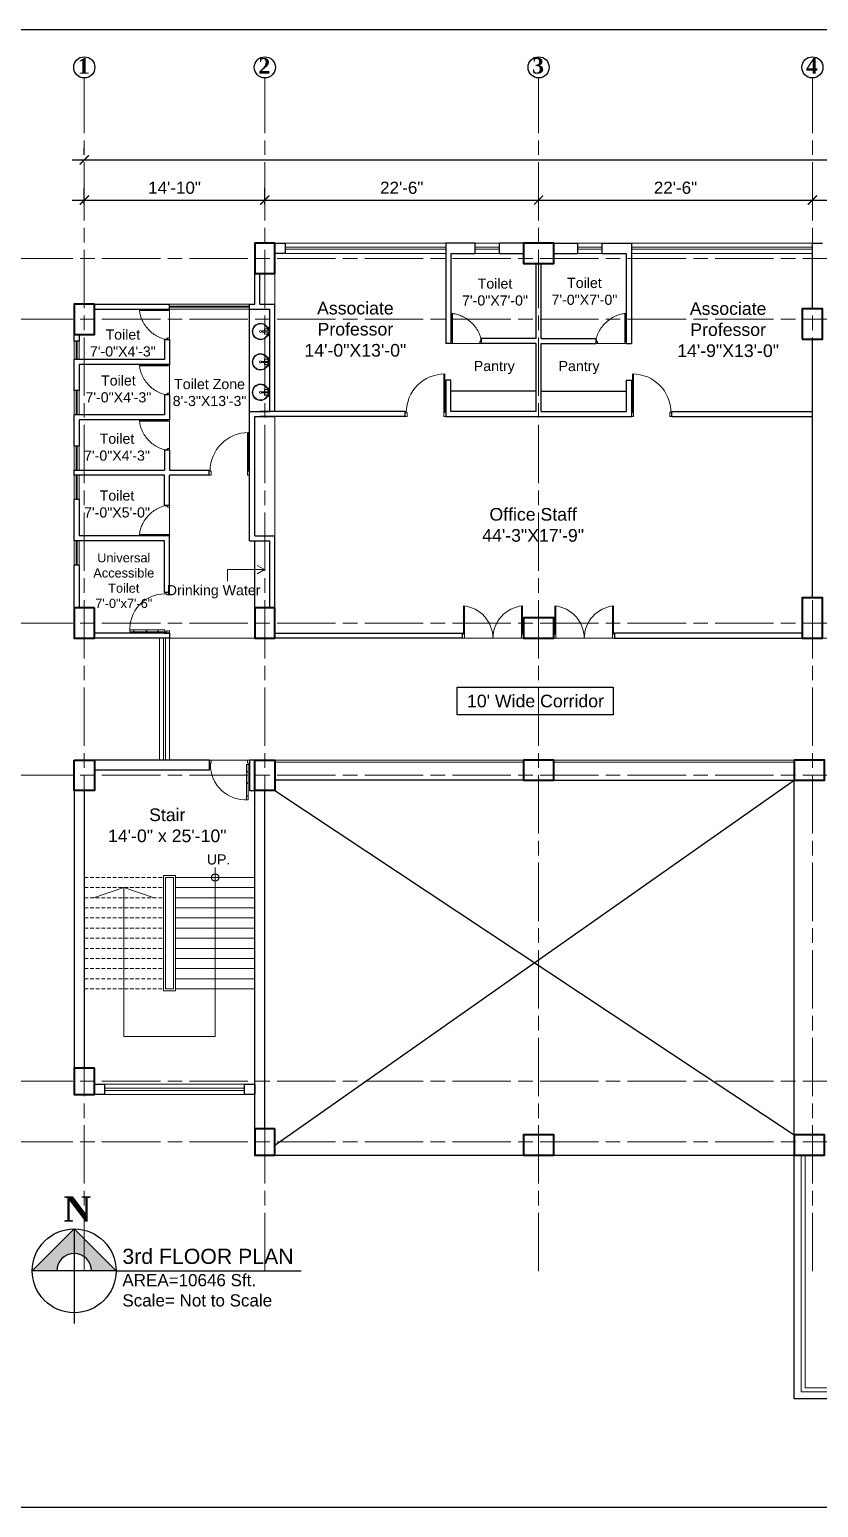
# Model space of a CAD drawing. Header units: inches. Extents: x -12 to 20935469, y -1604 to 24729220.
# Drawn here: x 20916800 to 20917578, y 24716552 to 24718011 of the extents above; entities that cross this region are included whole.
import ezdxf

# ---------------------------------------------------------------- set-up
doc = ezdxf.new("R2010")
doc.units = ezdxf.units.IN
doc.header["$LTSCALE"] = 0.03
doc.header["$MEASUREMENT"] = 0
doc.header["$PDMODE"] = 32
doc.header["$PDSIZE"] = 15
doc.linetypes.add('ACAD_ISO08W100', pattern=[36, 24, -3, 6, -3])
doc.linetypes.add('DASHED2', pattern=[0.375, 0.25, -0.125])
for name, color, linetype, lineweight in [('column', 1, 'Continuous', 40), ('Dim Line', 252, 'Continuous', 13), ('Door', 7, 'Continuous', 18), ('Gas', 21, 'Continuous', 5), ('Glass Line', 252, 'Continuous', 9), ('Grid Line', 252, 'Continuous', 18), ('Hatch', 253, 'Continuous', 15), ('Low Wall', 7, 'Continuous', 30), ('Main Wall', 7, 'Continuous', 30), ('RAIL', 23, 'Continuous', 13), ('STAIR', 46, 'Continuous', 15), ('TOILET FIXTURE', 142, 'Continuous', 5), ('wind.', 150, 'Continuous', 20)]:
    doc.layers.add(name, color=color, linetype=linetype, lineweight=lineweight)
doc.layers.add('FUR', color=251, linetype='Continuous')
doc.layers.add('TEXT', color=7, linetype='Continuous')
doc.styles.add('2', font='swisscl.ttf')
doc.styles.add('RomanS', font='arial.ttf', dxfattribs={"height": 12})
doc.styles.get("Standard").update_dxf_attribs({"font": 'timesbd.ttf'})
doc.dimstyles.new('Aec_Arch_I', dxfattribs={"dimscale": 96, "dimtxt": 12, "dimasz": 0.09375, "dimexe": 0.125, "dimexo": 0.125, "dimgap": 0.0625, "dimtad": 1, "dimdec": 0, "dimzin": 3, "dimdsep": 46, "dimlunit": 4, "dimtxsty": 'RomanS', "dimblk1": 'ARCHTICK', "dimblk2": 'ARCHTICK', "dimsah": 1, "dimcen": 0.09375, "dimdle": 0.125, "dimadec": 0, "dimazin": 0, "dimtfac": 0.75, "dimtdec": 0, "dimtmove": 2, "dimatfit": 3, "dimldrblk": 'ARCHTICK', "dimfxl": 1, "dimfrac": 1, "dimtolj": 1, "dimtzin": 0, "dimarcsym": 0})

# ---------------------------------------------------------------- blocks, each defined once
blk = doc.blocks.new('_ArchTick')
at = {"color": 0, "linetype": 'ByBlock', "lineweight": 35, "const_width": 0.15}
blk.add_lwpolyline([(-0.5, -0.5), (0.5, 0.5)], dxfattribs=at)
blk = doc.blocks.new('*D14')
at = {"layer": 'Defpoints', "color": 0, "transparency": 16777216}
for p in [(20831126.3, 24724578.2), (20830948.3, 24724562.3), (20831126.3, 24724562.3)]:
    blk.add_point(p, dxfattribs=at)
at = {"layer": 'Dim Line', "color": 0, "lineweight": -2, "transparency": 16777216}
for p, q in [((20830948.3, 24724574.3), (20830948.3, 24724590.2)), ((20831126.3, 24724574.3), (20831126.3, 24724590.2)), ((20830936.3, 24724578.2), (20831138.3, 24724578.2))]:
    blk.add_line(p, q, dxfattribs=at)
at = {"layer": 'Dim Line', "color": 0, "lineweight": -2, "transparency": 16777216, "xscale": 9, "yscale": 9, "zscale": 9, "rotation": 180}
blk.add_blockref('_ArchTick', (20830948.3, 24724578.2), dxfattribs=at)
at = {"layer": 'Dim Line', "color": 0, "lineweight": -2, "transparency": 16777216, "xscale": 9, "yscale": 9, "zscale": 9}
blk.add_blockref('_ArchTick', (20831126.3, 24724578.2), dxfattribs=at)
at = {"layer": 'Dim Line', "color": 0, "transparency": 16777216, "insert": (20831037.3, 24724590.3), "char_height": 12, "attachment_point": 5, "style": 'RomanS'}
blk.add_mtext('\\A1;14\'-10"', dxfattribs=at)
blk = doc.blocks.new('*D7')
at = {"layer": 'Defpoints', "color": 0, "transparency": 16777216}
for p in [(20831396.3, 24724578.2), (20831396.3, 24724578.2), (20831126.3, 24724562.3)]:
    blk.add_point(p, dxfattribs=at)
at = {"layer": 'Dim Line', "color": 0, "lineweight": -2, "transparency": 16777216}
for p, q in [((20831126.3, 24724574.3), (20831126.3, 24724590.2)), ((20831114.3, 24724578.2), (20831408.3, 24724578.2))]:
    blk.add_line(p, q, dxfattribs=at)
at = {"layer": 'Dim Line', "color": 0, "lineweight": -2, "transparency": 16777216, "xscale": 9, "yscale": 9, "zscale": 9, "rotation": 180}
blk.add_blockref('_ArchTick', (20831126.3, 24724578.2), dxfattribs=at)
at = {"layer": 'Dim Line', "color": 0, "lineweight": -2, "transparency": 16777216, "xscale": 9, "yscale": 9, "zscale": 9}
blk.add_blockref('_ArchTick', (20831396.3, 24724578.2), dxfattribs=at)
at = {"layer": 'Dim Line', "color": 0, "transparency": 16777216, "insert": (20831261.3, 24724590.3), "char_height": 12, "attachment_point": 5, "style": 'RomanS'}
blk.add_mtext('\\A1;22\'-6"', dxfattribs=at)
blk = doc.blocks.new('*D8')
at = {"layer": 'Defpoints', "color": 0, "transparency": 16777216}
for p in [(20831396.3, 24724578.2), (20831666.3, 24724578.2), (20831666.3, 24724578.2)]:
    blk.add_point(p, dxfattribs=at)
at = {"layer": 'Dim Line', "color": 0, "lineweight": -2, "transparency": 16777216}
blk.add_line((20831384.3, 24724578.2), (20831678.3, 24724578.2), dxfattribs=at)
at = {"layer": 'Dim Line', "color": 0, "lineweight": -2, "transparency": 16777216, "xscale": 9, "yscale": 9, "zscale": 9, "rotation": 180}
blk.add_blockref('_ArchTick', (20831396.3, 24724578.2), dxfattribs=at)
at = {"layer": 'Dim Line', "color": 0, "lineweight": -2, "transparency": 16777216, "xscale": 9, "yscale": 9, "zscale": 9}
blk.add_blockref('_ArchTick', (20831666.3, 24724578.2), dxfattribs=at)
at = {"layer": 'Dim Line', "color": 0, "transparency": 16777216, "insert": (20831531.3, 24724590.3), "char_height": 12, "attachment_point": 5, "style": 'RomanS'}
blk.add_mtext('\\A1;22\'-6"', dxfattribs=at)
blk = doc.blocks.new('*D9')
at = {"layer": 'Defpoints', "color": 0, "transparency": 16777216}
for p in [(20831666.3, 24724578.2), (20831844.3, 24724578.2), (20831844.3, 24724578.2)]:
    blk.add_point(p, dxfattribs=at)
at = {"layer": 'Dim Line', "color": 0, "lineweight": -2, "transparency": 16777216}
blk.add_line((20831654.3, 24724578.2), (20831856.3, 24724578.2), dxfattribs=at)
at = {"layer": 'Dim Line', "color": 0, "lineweight": -2, "transparency": 16777216, "xscale": 9, "yscale": 9, "zscale": 9, "rotation": 180}
blk.add_blockref('_ArchTick', (20831666.3, 24724578.2), dxfattribs=at)
at = {"layer": 'Dim Line', "color": 0, "lineweight": -2, "transparency": 16777216, "xscale": 9, "yscale": 9, "zscale": 9}
blk.add_blockref('_ArchTick', (20831844.3, 24724578.2), dxfattribs=at)
at = {"layer": 'Dim Line', "color": 0, "transparency": 16777216, "insert": (20831755.3, 24724590.3), "char_height": 12, "attachment_point": 5, "style": 'RomanS'}
blk.add_mtext('\\A1;14\'-10"', dxfattribs=at)
blk = doc.blocks.new('*D13')
at = {"layer": 'Defpoints', "color": 0, "transparency": 16777216}
for p in [(20830948.3, 24724610.7), (20832951.8, 24724617.8), (20832951.8, 24724610.7)]:
    blk.add_point(p, dxfattribs=at)
at = {"layer": 'Dim Line', "color": 0, "lineweight": -2, "transparency": 16777216}
for p, q in [((20830948.3, 24724622.7), (20830948.3, 24724629.8)), ((20832951.8, 24724622.7), (20832951.8, 24724629.8)), ((20830936.3, 24724617.8), (20832963.8, 24724617.8))]:
    blk.add_line(p, q, dxfattribs=at)
at = {"layer": 'Dim Line', "color": 0, "lineweight": -2, "transparency": 16777216, "xscale": 9, "yscale": 9, "zscale": 9, "rotation": 180}
blk.add_blockref('_ArchTick', (20830948.3, 24724617.8), dxfattribs=at)
at = {"layer": 'Dim Line', "color": 0, "lineweight": -2, "transparency": 16777216, "xscale": 9, "yscale": 9, "zscale": 9}
blk.add_blockref('_ArchTick', (20832951.8, 24724617.8), dxfattribs=at)
at = {"layer": 'Dim Line', "color": 0, "transparency": 16777216, "insert": (20831950, 24724629.9), "char_height": 12, "attachment_point": 5, "style": 'RomanS'}
blk.add_mtext('\\A1;166\'-11"', dxfattribs=at)
blk = doc.blocks.new('Door_45')
at = {"layer": 'Door'}
for p, q in [((1.5, 5), (1.5, 44)), ((1.5, 40), (2.2, 40)), ((2.2, 40), (2.2, 39.5)), ((2.2, 39.5), (2.7, 39.5)), ((2.7, 39.5), (2.7, 40)), ((2.7, 40), (3.5, 40)), ((3.5, 44), (3.5, 5)), ((1.5, 25.8), (2.2, 25.8)), ((2.2, 25.8), (2.2, 25.3)), ((2.2, 25.3), (2.7, 25.3)), ((2.7, 25.8), (3.5, 25.8)), ((2.7, 25.3), (2.7, 25.8)), ((0, 0), (0, 5)), ((0, 5), (1.5, 5)), ((1.5, 12.6), (2.2, 12.6)), ((3.5, 5), (1.5, 5)), ((1.5, 5), (1.5, 3)), ((1.5, 3), (2.5, 3)), ((2.2, 12.6), (2.2, 13.1)), ((2.2, 13.1), (2.7, 13.1)), ((2.5, 3), (2.5, 0)), ((2.7, 13.1), (2.7, 12.6)), ((2.7, 12.6), (3.5, 12.6)), ((42.5, 3), (42.5, 0)), ((43.5, 3), (42.5, 3)), ((45, 5), (43.5, 5)), ((43.5, 5), (43.5, 3)), ((45, 0), (45, 5)), ((2.5, 0), (0, 0)), ((42.5, 0), (45, 0))]:
    blk.add_line(p, q, dxfattribs=at)
blk.add_arc((4.7, 5.3), 38.8, 359.6233, 94.6685, dxfattribs=at)
blk = doc.blocks.new('sssss-flat-876')
at = {"layer": 'Door', "linetype": 'Continuous', "ltscale": 3}
blk.add_line((3666.5, 84027.2), (3666.5, 84055.7), dxfattribs=at)
at = {"layer": 'Door', "linetype": 'Continuous', "ltscale": 3, "extrusion": (-7.21527e-09, -3.35624e-18, 1), "elevation": 0}
for points in [[(3666.5, 84057.2), (3666.5, 84055.7), (3668.4, 84055.7), (3668.4, 84056.5), (3670.2, 84056.5), (3670.2, 84057.2)], [(3668.4, 84055.7), (3696.2, 84055.7), (3696.2, 84056.5), (3668.4, 84056.5)]]:
    blk.add_lwpolyline(points, close=True, dxfattribs=at)
at = {"layer": 'Door', "linetype": 'Continuous', "ltscale": 3, "flags": 128}
blk.add_lwpolyline([(3670.2, 84027.2, 0.04096), (3675.5, 84028.9, 0.082496), (3684.9, 84034.8, 0.052187), (3689.7, 84040, 0.043988), (3692.9, 84045, 0.036571), (3694.8, 84049.6, 0.034751), (3695.9, 84054.2, 0.011435), (3696.2, 84055.7)], format="xyb", dxfattribs=at)
at = {"layer": 'Door', "linetype": 'Continuous', "ltscale": 3}
blk.add_lwpolyline([(3666.5, 84027.2), (3666.5, 84028.7), (3668.4, 84028.7), (3668.4, 84027.9), (3670.2, 84027.9), (3670.2, 84027.2)], close=True, dxfattribs=at)
blk = doc.blocks.new('$D40')
at = {"layer": 'Door'}
for p, q in [((1, 4), (1, 42)), ((2, 0), (2, 42)), ((1, 5), (0, 5)), ((2, 0), (0, 0)), ((2, 4), (1, 4)), ((39, 4), (38, 4)), ((38, 4), (38, 0)), ((40, 0), (38, 0)), ((40, 5), (39, 5)), ((39, 5), (39, 4))]:
    blk.add_line(p, q, dxfattribs=at)
blk.add_arc((1, 4), 38, 0, 90, dxfattribs=at)
blk = doc.blocks.new('A$C36295410')
at = {"layer": 'Door'}
for p, q in [((1, 4), (1, 32)), ((2, 0), (2, 32)), ((58, 0), (58, 32)), ((59, 4), (59, 32)), ((1, 5), (0, 5)), ((2, 4), (1, 4)), ((58, 4), (59, 4)), ((59, 5), (60, 5)), ((2, 0), (0, 0)), ((58, 0), (60, 0))]:
    blk.add_line(p, q, dxfattribs=at)
for centre, start, end in [((-2.5, -0.3), 0.5906, 83.7783), ((62.5, -0.3), 96.2217, 179.4094)]:
    blk.add_arc(centre, 32.5, start, end, dxfattribs=at)
blk = doc.blocks.new('7-flat-72')
at = {"layer": 'Glass Line', "color": 8, "ltscale": 20}
for p, q in [((-64478.7, 376960.5), (-64480.3, 376960.5)), ((-64480.3, 376959.5), (-64480.3, 376960.5)), ((-64480.3, 376959.5), (-64480.3, 376960.5)), ((-64478.7, 376959.5), (-64480.3, 376959.5)), ((-64480.3, 376959.1), (-64480.3, 376959.4)), ((-64478.7, 376959.4), (-64480.3, 376959.4)), ((-64478.7, 376959.1), (-64480.3, 376959.1)), ((-64480.2, 376959.4), (-64480.2, 376959.5)), ((-64480.1, 376959.5), (-64480.1, 376960.5)), ((-64479.9, 376959.5), (-64479.9, 376960.5)), ((-64479.5, 376959.5), (-64479.5, 376960.5)), ((-64479.1, 376959.5), (-64479.1, 376960.5)), ((-64478.9, 376959.5), (-64478.9, 376960.5)), ((-64478.9, 376959.4), (-64478.9, 376959.5)), ((-64478.8, 376959.5), (-64478.8, 376960.5)), ((-64478.7, 376959.5), (-64478.7, 376960.5)), ((-64478.7, 376959.1), (-64478.7, 376959.4)), ((-64475.1, 376959.4), (-64476.9, 376959.4)), ((-64476.9, 376959.1), (-64476.9, 376959.4)), ((-64475.1, 376959.1), (-64476.9, 376959.1)), ((-64476.6, 376959.4), (-64476.6, 376966.6)), ((-64475.5, 376966.6), (-64476.6, 376966.6)), ((-64475.5, 376959.4), (-64475.5, 376966.6)), ((-64475.1, 376959.1), (-64475.1, 376959.4)), ((-64473.3, 376960.5), (-64471.7, 376960.5)), ((-64473.3, 376959.5), (-64473.3, 376960.5)), ((-64473.3, 376959.5), (-64473.3, 376960.5)), ((-64473.3, 376959.5), (-64471.7, 376959.5)), ((-64473.3, 376959.1), (-64473.3, 376959.4)), ((-64473.3, 376959.4), (-64471.7, 376959.4)), ((-64473.3, 376959.1), (-64471.7, 376959.1)), ((-64473.1, 376959.5), (-64473.1, 376960.5)), ((-64473.1, 376959.4), (-64473.1, 376959.5)), ((-64472.9, 376959.5), (-64472.9, 376960.5)), ((-64472.5, 376959.5), (-64472.5, 376960.5)), ((-64472.1, 376959.5), (-64472.1, 376960.5)), ((-64471.9, 376959.5), (-64471.9, 376960.5)), ((-64471.9, 376959.4), (-64471.9, 376959.5)), ((-64471.8, 376959.5), (-64471.8, 376960.5)), ((-64471.7, 376959.5), (-64471.7, 376960.5)), ((-64471.7, 376959.1), (-64471.7, 376959.4))]:
    blk.add_line(p, q, dxfattribs=at)
blk.add_circle((-64476, 376968.4, 0), 1.08, dxfattribs=at)
for radius, start, end in [(8.1, 273.8334, 266.1883), (7.55, 274.115, 265.9068)]:
    blk.add_arc((-64476, 376968.4, 0), radius, start, end, dxfattribs=at)
blk = doc.blocks.new('SFSFSFS-flat-72')
at = {"layer": 'TOILET FIXTURE', "ltscale": 0.2}
blk.add_lwpolyline([(-3918.5, -3608.1), (-3918.5, -3602.7), (-3923.9, -3602.7), (-3923.9, -3608.1)], close=True, dxfattribs=at)
at = {"layer": 'TOILET FIXTURE', "ltscale": 20}
blk.add_blockref('7-flat-72', (60554.8, -380567.2), dxfattribs=at)
blk = doc.blocks.new('fff')
at = {"layer": 'Grid Line', "color": 252, "linetype": 'ACAD_ISO08W100', "lineweight": 9, "ltscale": 80, "true_color": 0x939598}
for p, q in [((20830948.3, 24723521.1), (20830948.3, 24724698.8)), ((20831126.3, 24723521.1), (20831126.3, 24724698.8)), ((20831396.3, 24723521.1), (20831396.3, 24724698.8)), ((20831666.3, 24723521.1), (20831666.3, 24724698.8)), ((20833096.9, 24724520.6), (20830726.1, 24724520.6)), ((20833096.9, 24724460.6), (20830726.1, 24724460.6)), ((20833096.9, 24724160.7), (20830726.1, 24724160.7)), ((20833096.9, 24724010.7), (20830726.1, 24724010.7)), ((20833096.9, 24723708.7), (20830726.1, 24723708.7)), ((20833096.9, 24723648.8), (20830726.1, 24723648.8))]:
    blk.add_line(p, q, dxfattribs=at)
at = {"layer": 'Dim Line'}
for base, p1, p2, picture, middle in [((20832951.7523, 24724617.8128), (20830948.3088, 24724610.7482), (20832951.7523, 24724610.7482), '*D13', (20831950.0306, 24724629.9397)), ((20831126.3, 24724578.2), (20830948.3, 24724562.3), (20831126.3, 24724562.3), '*D14', (20831037.3, 24724590.3)), ((20831396.3, 24724578.2), (20831126.3, 24724562.3), (20831396.3, 24724578.2), '*D7', (20831261.3, 24724590.3)), ((20831666.3, 24724578.2), (20831396.3, 24724578.2), (20831666.3, 24724578.2), '*D8', (20831531.3, 24724590.3)), ((20831844.3, 24724578.2), (20831666.3, 24724578.2), (20831844.3, 24724578.2), '*D9', (20831755.3, 24724590.3))]:
    dim = blk.add_linear_dim(base=base, p1=p1, p2=p2, dimstyle='Aec_Arch_I', dxfattribs=at)
    dim.commit()
    dim.dimension.update_dxf_attribs({"geometry": picture, "text_midpoint": middle})

msp = doc.modelspace()

# ---------------------------------------------------------------- hatches: boundary and pattern name
at = {"layer": 'Low Wall'}
h = msp.add_hatch(color=256, dxfattribs=at)
h.paths.add_polyline_path([(20916827.2, 24716785.6), (20916802.8, 24716785.6), (20916844.2, 24716827), (20916844.2, 24716802.7, 0.414214)])
h.paths.add_polyline_path([(20916844.2, 24716802.7), (20916844.2, 24716827), (20916885.6, 24716785.6), (20916861.3, 24716785.6, 0.414214)])

# ---------------------------------------------------------------- linework, layer by layer
for p, q in [((20917017.2, 24717633.8), (20917017.2, 24717734.7)), ((20917286.7, 24717701.7), (20917286.8, 24717701.7)), ((20917299.7, 24717653.7), (20917215.7, 24717653.7)), ((20917304.7, 24717653.7), (20917388.7, 24717653.7)), ((20917022.2, 24717439.8), (20917022.2, 24717505.9)), ((20916933.2, 24717415), (20916938.2, 24717415)), ((20917042.2, 24716909.7), (20917554.2, 24717269.7)), ((20917287.2, 24717269.7), (20917042.2, 24717269.7)), ((20917042.2, 24717259.7), (20917554.2, 24716919.7)), ((20917317.2, 24717269.7), (20917554.2, 24717269.7)), ((20917554.2, 24716919.7), (20917554.2, 24717269.7)), ((20917042.2, 24716899.7), (20917554.2, 24716899.7)), ((20917554.2, 24716659.2), (20917554.2, 24716899.7)), ((20916844.2, 24716827), (20916844.2, 24716733.7)), ((20916885.6, 24716785.6), (20917067.9, 24716785.6)), ((20918237.7, 24716659.2), (20917554.2, 24716659.2)), ((20918237.7, 24716659.2), (20917554.2, 24716659.2))]:
    msp.add_line(p, q)
msp.add_lwpolyline([(20917221.9, 24717361.5), (20917375.6, 24717361.5), (20917375.6, 24717334.2), (20917221.9, 24717334.2)], close=True)
for points in [[(20917554.2, 24717269.7), (20917577.2, 24717269.7)], [(20916885.6, 24716785.7), (20916802.8, 24716785.6)]]:
    msp.add_lwpolyline(points)
for centre, radius in [((20916983.2, 24717173.8), 3.61), ((20916844.2, 24716785.6), 41.4)]:
    msp.add_circle(centre, radius)
at = {"layer": 'column', "lineweight": 40, "ltscale": 20}
for points in [[(20917042.2, 24717799.7), (20917022.2, 24717799.7), (20917022.2, 24717769.7), (20917042.2, 24717769.7)], [(20917287.2, 24717799.7), (20917287.2, 24717779.7), (20917317.2, 24717779.7), (20917317.2, 24717799.7)], [(20916864.2, 24717739.7), (20916844.2, 24717739.7), (20916844.2, 24717709.7), (20916864.2, 24717709.7)], [(20917562.2, 24717704.9), (20917582.2, 24717704.9), (20917582.2, 24717734.9), (20917562.2, 24717734.9)], [(20917562.2, 24717409.8), (20917582.2, 24717409.8), (20917582.2, 24717449.8), (20917562.2, 24717449.8)], [(20916864.2, 24717439.9), (20916844.2, 24717439.9), (20916844.2, 24717409.9), (20916864.2, 24717409.9)], [(20917042.2, 24717439.8), (20917022.2, 24717439.8), (20917022.2, 24717409.9), (20917042.2, 24717409.9)], [(20917287.2, 24717429.9), (20917287.2, 24717409.9), (20917317.2, 24717409.9), (20917317.2, 24717429.9)], [(20916844.2, 24717289.7), (20916864.2, 24717289.7), (20916864.2, 24717259.7), (20916844.2, 24717259.7)], [(20917022.2, 24717289.7), (20917042.2, 24717289.7), (20917042.2, 24717259.7), (20917022.2, 24717259.7)], [(20917287.2, 24717289.7), (20917287.2, 24717269.7), (20917317.2, 24717269.7), (20917317.2, 24717289.7)], [(20917554.2, 24717289.7), (20917554.2, 24717269.7), (20917584.2, 24717269.7), (20917584.2, 24717289.7)], [(20916864.2, 24716985.7), (20916844.2, 24716985.7), (20916844.2, 24716959.7), (20916864.2, 24716959.7)], [(20917042.2, 24716925.7), (20917022.2, 24716925.7), (20917022.2, 24716899.7), (20917042.2, 24716899.7)], [(20917317.2, 24716899.7), (20917317.2, 24716919.7), (20917287.2, 24716919.7), (20917287.2, 24716899.7)], [(20917554.2, 24716919.7), (20917554.2, 24716899.7), (20917584.2, 24716899.7), (20917584.2, 24716919.7)]]:
    msp.add_lwpolyline(points, close=True, dxfattribs=at)
at = {"layer": 'Defpoints'}
msp.add_lwpolyline([(20916599.7, 24718010.6), (20919038.5, 24718010.6), (20919038.5, 24716552.1), (20916599.7, 24716552.1)], close=True, dxfattribs=at)
at = {"layer": 'Gas', "color": 0, "lineweight": 5}
for points in [[(20916944.2, 24717175.8), (20916932.2, 24717175.8), (20916932.2, 24717061.8), (20916944.2, 24717061.8)], [(20916942.2, 24717173.8), (20916934.2, 24717173.8), (20916934.2, 24717063.8), (20916942.2, 24717063.8)]]:
    msp.add_lwpolyline(points, close=True, dxfattribs=at)
at = {"layer": 'Hatch', "lineweight": 5}
for p, q in [((20917042.2, 24717739.7), (20917042.2, 24717769.7)), ((20917042.2, 24717510.9), (20917042.2, 24717628.8))]:
    msp.add_line(p, q, dxfattribs=at)
at = {"layer": 'Hatch'}
for p, q in [((20916938.2, 24717410), (20917760.2, 24717410)), ((20916977.2, 24717289.7), (20917017.2, 24717289.6))]:
    msp.add_line(p, q, dxfattribs=at)
at = {"layer": 'Low Wall', "color": 0}
msp.add_lwpolyline([(20916802.8, 24716785.6), (20916844.2, 24716827), (20916885.6, 24716785.6)], dxfattribs=at)
at = {"layer": 'Low Wall'}
msp.add_arc((20916844.2, 24716785.6), 17, 0, 180, dxfattribs=at)
at = {"layer": 'Main Wall', "lineweight": 30}
for p, q in [((20917210.7, 24717799.7), (20917210.7, 24717700.7)), ((20917239.5, 24717799.7), (20917210.7, 24717799.7)), ((20917239.5, 24717789.7), (20917239.5, 24717799.7)), ((20917287.2, 24717799.7), (20917263.5, 24717799.7)), ((20917263.5, 24717789.7), (20917263.5, 24717799.7)), ((20917317.2, 24717799.7), (20917341, 24717799.7)), ((20917341, 24717789.7), (20917341, 24717799.7)), ((20917365, 24717799.7), (20917393.7, 24717799.7)), ((20917365, 24717789.7), (20917365, 24717799.7)), ((20917393.7, 24717799.7), (20917393.7, 24717700.7)), ((20917572.2, 24717799.7), (20917582.2, 24717799.7)), ((20917572.2, 24717734.9), (20917572.2, 24717799.7)), ((20917215.7, 24717789.7), (20917215.7, 24717700.7)), ((20917215.7, 24717789.7), (20917239.5, 24717789.7)), ((20917263.5, 24717789.7), (20917287.2, 24717789.7)), ((20917317.2, 24717789.7), (20917317.2, 24717789.7)), ((20917317.2, 24717789.7), (20917341, 24717789.7)), ((20917365, 24717789.7), (20917388.7, 24717789.7)), ((20917388.7, 24717789.7), (20917388.7, 24717700.7)), ((20917299.7, 24717705.7), (20917299.7, 24717779.7)), ((20917304.7, 24717705.7), (20917304.7, 24717779.7)), ((20917022.2, 24717739.7), (20917022.2, 24717769.7)), ((20917027.2, 24717739.7), (20917027.2, 24717769.7)), ((20916864.2, 24717739.7), (20916938.2, 24717739.7)), ((20916864.2, 24717734.7), (20916938.2, 24717734.7)), ((20916938.2, 24717734.7), (20916938.2, 24717739.7)), ((20917017.2, 24717739.7), (20917022.2, 24717739.7)), ((20917017.2, 24717734.7), (20917017.2, 24717739.7)), ((20917017.2, 24717734.7), (20917037.2, 24717734.7)), ((20917027.2, 24717739.7), (20917042.2, 24717739.7)), ((20917037.2, 24717633.8), (20917037.2, 24717734.7)), ((20917042.2, 24717633.8), (20917042.2, 24717739.7)), ((20917299.7, 24717705.7), (20917299.7, 24717724.7)), ((20917304.7, 24717705.7), (20917304.7, 24717724.7)), ((20916844.2, 24717703.1), (20916844.2, 24717709.7)), ((20916933.2, 24717704.7), (20916938.2, 24717704.7)), ((20916933.2, 24717704.7), (20916933.2, 24717685.1)), ((20917215.7, 24717700.7), (20917210.7, 24717700.7)), ((20917245.7, 24717705.7), (20917245.7, 24717700.7)), ((20917299.7, 24717705.7), (20917245.7, 24717705.7)), ((20917299.7, 24717700.7), (20917245.7, 24717700.7)), ((20917299.7, 24717633.7), (20917299.7, 24717700.7)), ((20917304.7, 24717705.7), (20917358.7, 24717705.7)), ((20917304.7, 24717700.7), (20917358.7, 24717700.7)), ((20917304.7, 24717633.7), (20917304.7, 24717700.7)), ((20917358.7, 24717705.7), (20917358.7, 24717700.7)), ((20917388.7, 24717700.7), (20917393.7, 24717700.7)), ((20917572.2, 24717449.8), (20917572.2, 24717704.9)), ((20916933.2, 24717685.1), (20916844.2, 24717685.1)), ((20916844.2, 24717654.5), (20916844.2, 24717685.1)), ((20916938.2, 24717680.1), (20916849.2, 24717680.1)), ((20917210.7, 24717664.7), (20917210.7, 24717628.7)), ((20917215.7, 24717664.7), (20917210.7, 24717664.7)), ((20917215.7, 24717633.7), (20917215.7, 24717664.7)), ((20917388.7, 24717664.7), (20917393.7, 24717664.7)), ((20917388.7, 24717664.7), (20917388.7, 24717633.7)), ((20917393.7, 24717664.7), (20917393.7, 24717628.7)), ((20916933.2, 24717650.1), (20916933.2, 24717630.5)), ((20916938.2, 24717650.1), (20916933.2, 24717650.1)), ((20916933.2, 24717630.5), (20916844.2, 24717630.5)), ((20916844.2, 24717599.9), (20916844.2, 24717630.5)), ((20916938.2, 24717625.5), (20916849.2, 24717625.5)), ((20916849.2, 24717625.5), (20916849.2, 24717599.9)), ((20917017.2, 24717575.9), (20917017.2, 24717633.8)), ((20917017.2, 24717633.8), (20917037.2, 24717633.8)), ((20917022.2, 24717510.9), (20917022.2, 24717628.8)), ((20917022.2, 24717628.8), (20917042.2, 24717628.8)), ((20917170.7, 24717633.7), (20917027.2, 24717633.8)), ((20917170.7, 24717628.7), (20917027.2, 24717628.8)), ((20917170.7, 24717628.7), (20917170.7, 24717633.7)), ((20917210.7, 24717628.7), (20917393.7, 24717628.7)), ((20917299.7, 24717633.7), (20917215.7, 24717633.7)), ((20917304.7, 24717633.7), (20917388.7, 24717633.7)), ((20917433.7, 24717633.7), (20917572.2, 24717633.7)), ((20917433.7, 24717628.7), (20917433.7, 24717633.7)), ((20917433.7, 24717628.7), (20917572.2, 24717628.7)), ((20916844.2, 24717599.9), (20916849.2, 24717599.9)), ((20916938.2, 24717595.5), (20916933.2, 24717595.5)), ((20916844.2, 24717575.9), (20916933.2, 24717575.9)), ((20916844.2, 24717570.9), (20916844.2, 24717575.9)), ((20916933.2, 24717570.9), (20916844.2, 24717570.9)), ((20916933.2, 24717540.9), (20916933.2, 24717570.9)), ((20916938.2, 24717540.9), (20916938.2, 24717570.9)), ((20916977.2, 24717570.9), (20916938.2, 24717570.9)), ((20916977.2, 24717570.9), (20916977.2, 24717575.9)), ((20917017.2, 24717505.9), (20917017.2, 24717575.9)), ((20916849.2, 24717546.9), (20916844.2, 24717546.9)), ((20916844.2, 24717505.9), (20916844.2, 24717546.9)), ((20916849.2, 24717546.9), (20916849.2, 24717510.9)), ((20916938.2, 24717540.9), (20916933.2, 24717540.9)), ((20916938.2, 24717510.9), (20916849.2, 24717510.9)), ((20916938.2, 24717455), (20916938.2, 24717510.9)), ((20917022.2, 24717510.9), (20917042.2, 24717510.9)), ((20917042.2, 24717439.8), (20917042.2, 24717510.9)), ((20916933.2, 24717505.9), (20916844.2, 24717505.9)), ((20916933.2, 24717455), (20916933.2, 24717505.9)), ((20917017.2, 24717505.9), (20917037.2, 24717505.9)), ((20917037.2, 24717439.8), (20917037.2, 24717505.9)), ((20916844.2, 24717439.8), (20916844.2, 24717481.9)), ((20916849.2, 24717481.9), (20916844.2, 24717481.9)), ((20916849.2, 24717481.9), (20916849.2, 24717439.8)), ((20916938.2, 24717455), (20916933.2, 24717455)), ((20916938.2, 24717415), (20916864.2, 24717415)), ((20916938.2, 24717410), (20916864.2, 24717410)), ((20916938.2, 24717415), (20916938.2, 24717410)), ((20917042.2, 24717414.9), (20917227.2, 24717414.9)), ((20917227.2, 24717409.9), (20917042.2, 24717409.9)), ((20917227.2, 24717409.9), (20917227.2, 24717414.9)), ((20917562.2, 24717414.9), (20917377.2, 24717414.9)), ((20917377.2, 24717414.9), (20917377.2, 24717409.9)), ((20917377.2, 24717409.9), (20917562.2, 24717409.9)), ((20916977.2, 24717289.7), (20916864.2, 24717289.7)), ((20916977.2, 24717289.7), (20916977.2, 24717279.7)), ((20917022.2, 24717289.7), (20917017.2, 24717289.7)), ((20917017.2, 24717289.7), (20917017.2, 24717259.7)), ((20916977.2, 24717279.7), (20916864.2, 24717279.7)), ((20916844.2, 24717259.7), (20916844.2, 24716985.7)), ((20916854.2, 24717259.7), (20916854.2, 24716985.7)), ((20917017.2, 24717259.7), (20917022.2, 24717259.7)), ((20917022.2, 24716899.7), (20917022.2, 24717259.7)), ((20917032.2, 24716925.7), (20917032.2, 24717259.7)), ((20917317.2, 24716909.7), (20917317.2, 24716909.7))]:
    msp.add_line(p, q, dxfattribs=at)
for points in [[(20917042.2, 24717799.7), (20917052.2, 24717799.7), (20917052.2, 24717789.7), (20917042.2, 24717789.7)], [(20916849.2, 24717703.1), (20916844.2, 24717703.1)], [(20916849.2, 24717709.7), (20916849.2, 24717703.1)], [(20916938.2, 24717704.7), (20916938.2, 24717680.1)], [(20916849.2, 24717680.1), (20916849.2, 24717654.5)], [(20916849.2, 24717654.5), (20916844.2, 24717654.5)], [(20916938.2, 24717650.1), (20916938.2, 24717625.5)], [(20916933.2, 24717595.5), (20916933.2, 24717575.9)], [(20916938.2, 24717595.5), (20916938.2, 24717575.9)], [(20916938.2, 24717575.9), (20916977.2, 24717575.9)]]:
    msp.add_lwpolyline(points, dxfattribs=at)
at = {"layer": 'Main Wall'}
for points in [[(20916864.2, 24716969.7), (20916874.2, 24716969.7), (20916874.2, 24716959.7), (20916864.2, 24716959.7)], [(20917012.2, 24716969.7), (20917022.2, 24716969.7), (20917022.2, 24716959.7), (20917012.2, 24716959.7)]]:
    msp.add_lwpolyline(points, close=True, dxfattribs=at)
at = {"layer": 'RAIL', "lineweight": 9}
for p, q in [((20916983.2, 24717183.5), (20916983.2, 24717016.8)), ((20916893.2, 24717163.8), (20916863.2, 24717153.8)), ((20916893.2, 24717016.8), (20916893.2, 24717163.8)), ((20916923.2, 24717153.8), (20916893.2, 24717163.8)), ((20917022.2, 24717153.8), (20916944.2, 24717153.8)), ((20916983.2, 24717016.8), (20916893.2, 24717016.8))]:
    msp.add_line(p, q, dxfattribs=at)
at = {"layer": 'STAIR', "color": 253, "lineweight": 5}
for p, q in [((20917031.8, 24717477.6), (20917024.5, 24717481.6)), ((20917031.8, 24717477.6), (20916995.5, 24717477.6)), ((20916995.5, 24717477.6), (20916995.5, 24717466.3)), ((20917031.8, 24717477.6), (20917024.5, 24717473.5))]:
    msp.add_line(p, q, dxfattribs=at)
at = {"layer": 'STAIR', "color": 32, "linetype": 'DASHED2', "lineweight": 5, "ltscale": 500}
for p, q in [((20916854.2, 24717173.8), (20916932.2, 24717173.8)), ((20916854.2, 24717163.8), (20916932.2, 24717163.8)), ((20916854.2, 24717153.8), (20916932.2, 24717153.8)), ((20916854.2, 24717143.8), (20916932.2, 24717143.8)), ((20916854.2, 24717133.8), (20916932.2, 24717133.8)), ((20916854.2, 24717123.8), (20916932.2, 24717123.8)), ((20916854.2, 24717113.8), (20916932.2, 24717113.8)), ((20916854.2, 24717103.8), (20916932.2, 24717103.8)), ((20916854.2, 24717093.8), (20916932.2, 24717093.8)), ((20916854.2, 24717083.8), (20916932.2, 24717083.8)), ((20916854.2, 24717073.8), (20916932.2, 24717073.8)), ((20916854.2, 24717063.8), (20916932.2, 24717063.8))]:
    msp.add_line(p, q, dxfattribs=at)
at = {"layer": 'STAIR', "color": 32, "lineweight": 5}
for p, q in [((20916944.2, 24717173.8), (20917022.2, 24717173.8)), ((20916944.2, 24717163.8), (20917022.2, 24717163.8)), ((20916944.2, 24717143.8), (20917022.2, 24717143.8)), ((20916962.2, 24717153.8), (20917022.2, 24717153.8)), ((20916944.2, 24717133.8), (20917022.2, 24717133.8)), ((20916944.2, 24717123.8), (20917022.2, 24717123.8)), ((20916944.2, 24717113.8), (20917022.2, 24717113.8)), ((20916944.2, 24717103.8), (20917022.2, 24717103.8)), ((20916944.2, 24717093.8), (20917022.2, 24717093.8)), ((20916944.2, 24717083.8), (20917022.2, 24717083.8)), ((20916944.2, 24717073.8), (20917022.2, 24717073.8)), ((20916944.2, 24717063.8), (20917022.2, 24717063.8))]:
    msp.add_line(p, q, dxfattribs=at)
at = {"layer": 'TEXT'}
for centre in [(20916854.2, 24717973.3), (20917032.2, 24717973.3), (20917302.2, 24717973.3), (20917572.2, 24717973.3)]:
    msp.add_circle(centre, 10.4, dxfattribs=at)
at = {"layer": 'wind.', "lineweight": 5}
for p, q in [((20917210.7, 24717799.7), (20917052.2, 24717799.7)), ((20917239.5, 24717799.7), (20917263.5, 24717799.7)), ((20917341, 24717799.7), (20917365, 24717799.7)), ((20917393.7, 24717799.7), (20917572.2, 24717799.7)), ((20917052.2, 24717795.7), (20917210.7, 24717795.8)), ((20917052.2, 24717793.7), (20917210.7, 24717793.8)), ((20917052.2, 24717789.7), (20917210.7, 24717789.7)), ((20917239.5, 24717795.7), (20917263.5, 24717795.7)), ((20917239.5, 24717793.7), (20917263.5, 24717793.7)), ((20917239.5, 24717789.7), (20917263.5, 24717789.7)), ((20917341, 24717795.7), (20917365, 24717795.7)), ((20917341, 24717793.7), (20917365, 24717793.7)), ((20917341, 24717789.7), (20917365, 24717789.7)), ((20917393.7, 24717795.8), (20917572.2, 24717795.8)), ((20917393.7, 24717793.8), (20917572.2, 24717793.8)), ((20917393.7, 24717789.7), (20917572.2, 24717789.7)), ((20916938.2, 24717739.7), (20917017.2, 24717739.7)), ((20916938.2, 24717737.7), (20917017.2, 24717737.7)), ((20916938.2, 24717736.7), (20917017.2, 24717736.7)), ((20916938.2, 24717734.7), (20917017.2, 24717734.7)), ((20916844.2, 24717703.1), (20916844.2, 24717685.1)), ((20916846.2, 24717703.1), (20916846.2, 24717685.1)), ((20916847.2, 24717703.1), (20916847.2, 24717685.1)), ((20916849.2, 24717703.1), (20916849.2, 24717685.1)), ((20916844.2, 24717654.5), (20916844.2, 24717630.5)), ((20916846.2, 24717654.5), (20916846.2, 24717630.5)), ((20916847.2, 24717654.5), (20916847.2, 24717630.5)), ((20916849.2, 24717654.5), (20916849.2, 24717630.5)), ((20916844.2, 24717575.9), (20916844.2, 24717599.9)), ((20916846.2, 24717575.9), (20916846.2, 24717599.9)), ((20916847.2, 24717575.9), (20916847.2, 24717599.9)), ((20916849.2, 24717575.9), (20916849.2, 24717599.9)), ((20916844.2, 24717546.9), (20916844.2, 24717570.9)), ((20916846.2, 24717546.9), (20916846.2, 24717570.9)), ((20916847.2, 24717546.9), (20916847.2, 24717570.9)), ((20916849.2, 24717546.9), (20916849.2, 24717570.9)), ((20916844.2, 24717481.9), (20916844.2, 24717505.9)), ((20916846.2, 24717481.9), (20916846.2, 24717505.9)), ((20916847.2, 24717481.9), (20916847.2, 24717505.9)), ((20916849.2, 24717481.9), (20916849.2, 24717505.9)), ((20916928.2, 24717289.7), (20916928.2, 24717409.9)), ((20916932.2, 24717289.7), (20916932.2, 24717409.9)), ((20916934.2, 24717289.7), (20916934.2, 24717409.9)), ((20916938.2, 24717289.7), (20916938.2, 24717409.9)), ((20916869.2, 24716969.7), (20917017.2, 24716969.7)), ((20916869.2, 24716959.7), (20917017.2, 24716959.7)), ((20916874.2, 24716965.7), (20917012.2, 24716965.7)), ((20916874.2, 24716963.7), (20917012.2, 24716963.7)), ((20917287.2, 24716903.8), (20917287.2, 24716903.8))]:
    msp.add_line(p, q, dxfattribs=at)
at = {"layer": 'wind.'}
for p, q in [((20917317.2, 24717289.7), (20917554.2, 24717289.7)), ((20917317.2, 24717287.7), (20917554.2, 24717287.7)), ((20917561.2, 24716666.2), (20917561.2, 24716899.7)), ((20917565.2, 24716670.2), (20917565.2, 24716899.7)), ((20918230.7, 24716666.2), (20917561.2, 24716666.2)), ((20918226.7, 24716670.2), (20917565.2, 24716670.2))]:
    msp.add_line(p, q, dxfattribs=at)
for points in [[(20917042.2, 24717289.7), (20917287.2, 24717289.7)], [(20917042.2, 24717287.7), (20917287.2, 24717287.7)]]:
    msp.add_lwpolyline(points, dxfattribs=at)

# ---------------------------------------------------------------- block references
msp.add_blockref('fff', (85905.9, -6735.9))
at = {"layer": 'Door', "ltscale": 20, "xscale": -1}
for p in [(20920604.7, 24633677.5), (20920604.7, 24633622.9), (20920604.7, 24633568.3)]:
    msp.add_blockref('sssss-flat-876', p, dxfattribs=at)
at = {"layer": 'Door', "xscale": -1}
msp.add_blockref('$D40', (20917017.2, 24717570.9), dxfattribs=at)
at = {"layer": 'Door', "ltscale": 20, "rotation": 180}
msp.add_blockref('sssss-flat-876', (20920604.7, 24801568.1), dxfattribs=at)
at = {"layer": 'Door', "color": 250, "ltscale": 20, "xscale": 0.8888888888759539, "yscale": 0.8888888888759539, "zscale": 0.8888888888759539}
for p, rotation in [((20916938.2, 24717415), 90.00000000000001), ((20917017.2, 24717289.6), 180)]:
    msp.add_blockref('Door_45', p, dxfattribs=dict(at, rotation=rotation))
at = {"layer": 'FUR', "xscale": -1}
for p in [(20917287.2, 24717409.9), (20917377.2, 24717409.9)]:
    msp.add_blockref('A$C36295410', p, dxfattribs=at)
at = {"layer": 'Main Wall', "rotation": 90.00000000000001}
msp.add_blockref('sssss-flat-876', (21001272.9, 24714034.2), dxfattribs=at)
at = {"layer": 'Main Wall', "xscale": -1, "rotation": 270}
msp.add_blockref('sssss-flat-876', (20833331.5, 24714034.2), dxfattribs=at)
at = {"layer": 'Main Wall', "xscale": -1}
msp.add_blockref('$D40', (20917210.7, 24717628.7), dxfattribs=at)
at = {"layer": 'Main Wall'}
msp.add_blockref('$D40', (20917393.7, 24717628.7), dxfattribs=at)
at = {"layer": 'TOILET FIXTURE', "ltscale": 20, "rotation": 90.00000000000001}
for p in [(20913429.1, 24721633.8), (20913429.1, 24721603.8), (20913429.1, 24721573.8)]:
    msp.add_blockref('SFSFSFS-flat-72', p, dxfattribs=at)

# ---------------------------------------------------------------- texts
msp.add_text('N', height=25.2).set_placement((20916833.6, 24716834))
at = {"layer": 'TEXT', "char_height": 15.44, "width": 227.458, "attachment_point": 8, "rotation": 0}
for s, insert in [('\\A1;1', (20916853.7, 24717967)), ('\\A1;2', (20917031.7, 24717967)), ('\\A1;3', (20917301.7, 24717967)), ('\\A1;4', (20917571.7, 24717967))]:
    msp.add_mtext(s, dxfattribs=dict(at, insert=insert))
at = {"layer": 'TEXT', "color": 30, "lineweight": 5, "ltscale": 20, "attachment_point": 2, "style": '2'}
for s, width, gutter_width, insert, char_height in [('{\\fArial|b0|i0|c0|p34;\\C0;Toilet \\P7\'-0"X7\'-0"}', 104.76, 0.5, (20917259.2, 24717764.9), 10), ('{\\fArial|b0|i0|c0|p34;\\C0;Toilet \\P7\'-0"X7\'-0"}', 104.76, 0.5, (20917347.4, 24717765.6), 10), ('\\pxqc;{\\fArial|b0|i0|c0|p34;\\C0;Associate\\PProfessor\\P\\pq*;14\'-0"X13\'-0"}', 131.491, 0.397, (20917121.5, 24717741.9), 12.476), ('\\pxqc;{\\fArial|b0|i0|c0|p34;\\C0;Associate\\PProfessor \\P\\pq*;14\'-9"X13\'-0"\\P\\pqc; }', 131.491, 0.397, (20917489.1, 24717741.5), 12.476), ('{\\fArial|b0|i0|c0|p34;\\C0;Toilet \\P7\'-0"X4\'-3"}', 104.76, 0.5, (20916892.2, 24717714.6), 10), ('\\pxqc;{\\fArial|b0|i0|c0|p34;\\C0; \\PPantry}', 63.513, 0.5, (20917258.5, 24717700.2), 10), ('\\pxqc;{\\fArial|b0|i0|c0|p34;\\C0; \\PPantry}', 63.513, 0.5, (20917342.1, 24717700.2), 10), ('{\\fArial|b0|i0|c0|p34;\\C0;Toilet \\P7\'-0"X4\'-3"}', 104.76, 0.5, (20916887.8, 24717669.3), 10), ('{\\fArial|b0|i0|c0|p34;\\C0;Toilet Zone\\P8\'-3"X13\'-3"}', 104.76, 0.5, (20916977.7, 24717665.7), 10), ('{\\fArial|b0|i0|c0|p34;\\C0;Toilet \\P7\'-0"X4\'-3"}', 104.76, 0.5, (20916886.4, 24717611.8), 10), ('{\\fArial|b0|i0|c0|p34;\\C0;Toilet \\P7\'-0"X5\'-0"}', 104.76, 0.5, (20916886.4, 24717555.7), 10), ('\\pxqc;{\\fArial|b0|i0|c0|p34;\\C0;Office Staff \\P\\pq*;44\'-3"X17\'-9"}', 165.486, 0.5, (20917296.8, 24717538.4), 12.476), ('{\\fArial|b0|i0|c0|p34;\\C0;Universal Accessible Toilet\\P7\'-0"x7\'-6"}', 89.095, 0.35, (20916893.1, 24717493.8), 9), ('\\pxsm1;{\\fArial|b0|i0|c0|p34;\\C0;Drinking Water }', 88.563, 0.282, (20916981.7, 24717462.3), 10), ("\\pxsm1,qc;{\\fArial|b0|i0|c0|p34;\\C0;10' Wide Corridor}", 227.89, 0.75, (20917299.1, 24717354.2), 12.476), ('\\pxsm1;{\\fArial|b0|i0|c0|p34;\\C0;Stair\\P14\'-0" x 25\'-10"  }', 141.57, 0.282, (20916936, 24717241.9), 12.476), ('{\\fArial|b0|i0|c0|p34;\\C0;UP.}', 104.76, 0.5, (20916986.6, 24717196.6), 10), ('\\A1;\\pxql;{\\fArial|b0|i0|c0|p34;\\C0;3rd FLOOR PLAN\\P\\H0.8x;AREA=10646 Sft.\\H1.25x;\\P\\H0.8x;Scale= \\H1x;Not to Scale}', 640.124, 0.5, (20917211.8, 24716807.4), 15)]:
    msp.add_mtext_dynamic_manual_height_columns(s, width=width, gutter_width=gutter_width, heights=[0], dxfattribs=dict(at, insert=insert, char_height=char_height))

doc.saveas('drawing.dxf')
